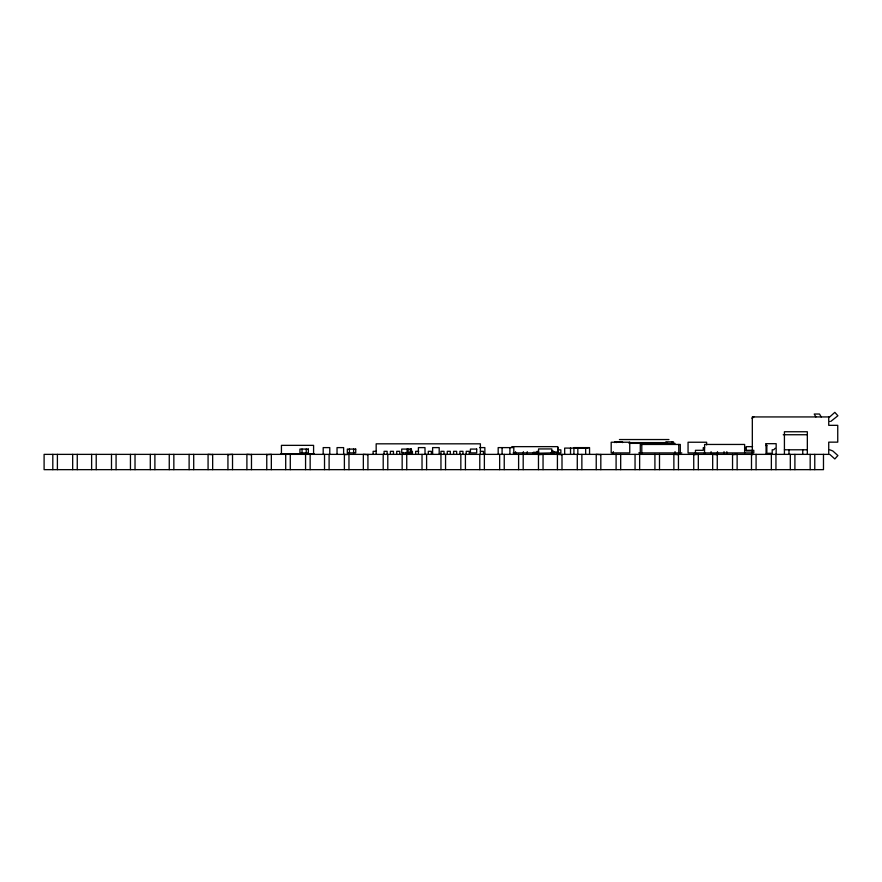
<?xml version="1.0" encoding="UTF-8"?>
<svg xmlns="http://www.w3.org/2000/svg" width="882" height="882" viewBox="0 0 882 882"><rect width="100%" height="100%" fill="white"/><g stroke="black" fill="none" stroke-linecap="round" stroke-linejoin="round"><path stroke-width="1.32" d="M775.245 448.254L773.712 449.787L772.191 449.787L772.191 453.304L766.844 453.304L766.844 445.664L766.072 443.679L776.16 443.679L776.16 448.894M830.855 421.375L837.9 415.753L834.835 412.346L829.742 416.932L752.324 416.932L752.324 454.825M227.942 454.682L232.528 454.373L232.528 469.654M266.761 454.682L271.336 454.373L271.336 469.654M344.388 454.682L348.974 454.373L348.974 469.654M538.472 454.682L543.047 454.373L543.047 469.654M693.737 454.682L698.312 454.373L698.312 469.654M732.545 454.682L737.132 454.373L737.132 469.654M538.571 453.216L551.834 452.907L551.834 448.938L538.571 448.938L538.571 453.216L533.378 453.216L533.378 452.301L537.05 452.301L537.05 451.386L538.571 451.386M829.742 421.519L828.727 421.519L828.727 416.932M783.227 434.738L807.162 434.738M619.418 439.545L668.931 439.545M628.833 442.61L667.398 442.61L667.398 443.37M629.142 443.37L675.039 443.37M766.072 445.664L766.844 445.664M511.803 446.645L557.799 446.645L557.799 452.907M752.589 446.645L746.128 446.645L746.128 450.923L752.589 450.923M479.599 447.615L484.868 447.615L484.868 454.373M704.608 447.714L703.241 447.714L703.241 450.305L695.446 450.305L695.446 452.907M744.629 447.714L746.007 447.714M588.118 448.089L564.667 448.089L564.667 454.373M557.799 449.853L560.864 449.853L560.864 452.907L551.041 452.907M784.418 449.787L807.339 449.787M746.007 450.305L753.801 450.305L753.801 452.907L688.059 452.907L688.059 442.235L706.614 442.235L706.614 444.903M551.834 451.077L553.367 451.077L553.367 451.992L557.038 451.992L557.038 452.907M376.173 451.319L373.119 451.319L373.119 454.373M410.373 451.319L412.412 451.319L412.412 454.373M418.73 451.319L415.676 451.319L415.676 454.373M480.392 451.319L483.446 451.319L483.446 454.373M513.159 452.907L537.513 452.907M638.744 452.907L681.819 452.907M280.586 453.91L314.444 453.91M717.264 454.682L712.678 454.373L712.678 469.654M678.445 454.682L673.87 454.373L673.87 469.654M600.818 454.682L596.232 454.373L596.232 469.654M561.999 454.682L557.413 454.373L557.413 469.654M367.926 454.682L363.34 454.373L363.34 469.654M251.48 454.682L246.894 454.373L246.894 469.654M212.661 454.682L208.075 454.373L208.075 469.654M829.742 449.787L832.806 450.967L837.9 455.553L834.835 458.96L829.742 454.373M821.186 416.932L819.51 414.033L814.218 414.033L815.894 416.932M828.727 422.599L828.727 425.333L837.746 425.333L837.746 442.147L828.727 442.147L828.727 448.894M828.727 449.787L828.727 454.373L44.1 454.373L44.1 469.654L823.479 469.654L823.479 454.373M814.77 454.373L814.77 469.654M810.183 454.373L810.183 469.654M807.339 454.373L807.339 431.75L784.418 431.75L784.418 454.109M802.752 449.787L802.752 454.373M794.903 454.373L794.903 469.654M790.316 454.373L790.316 469.654M788.993 449.787L788.993 454.373M776.16 449.787L776.16 454.373M775.951 454.373L775.951 469.654M771.364 454.373L771.364 469.654M766.072 443.679L766.072 454.373M756.083 454.373L756.083 469.654M751.497 454.373L751.497 469.654M744.629 452.907L744.629 444.451L704.608 444.451L704.531 454.373M732.545 454.373L732.545 469.654M726.845 451.672L726.845 454.373M724.034 451.672L724.034 454.373M717.463 451.672L717.463 454.373M717.264 454.373L717.264 469.654M711.101 451.672L711.101 454.373M693.737 454.373L693.737 469.654M680.298 452.907L680.298 444.451L640.277 444.451L640.277 452.907M678.765 444.451L678.765 452.907M678.445 454.373L678.445 469.654M675.039 451.617L675.039 454.373M673.517 443.37L673.517 441.838L665.877 441.838L665.877 442.61M671.985 441.838L671.985 442.61M659.504 454.373L659.504 469.654M654.918 454.373L654.918 469.654M641.798 444.451L641.798 452.907M639.637 454.373L639.637 469.654M635.051 454.373L635.051 469.654M622.471 442.61L622.471 441.838L614.831 441.838L614.831 442.61M620.685 454.373L620.685 469.654M616.364 441.838L616.364 442.61M616.099 454.373L616.099 469.654M613.31 451.617L613.31 454.373M600.818 454.373L600.818 469.654M589.551 454.373L589.551 447.615L573.917 447.615L573.917 454.373M585.648 447.615L585.648 454.373M581.866 454.373L581.866 469.654M577.831 447.615L577.831 454.373M577.28 454.373L577.28 469.654M570.533 448.089L570.533 454.373M561.999 454.373L561.999 469.654M557.986 447.615L557.986 454.373M554.083 451.672L554.083 454.373M538.472 454.373L538.472 469.654M527.271 451.672L527.271 454.373M523.368 451.672L523.368 454.373M523.191 454.373L523.191 469.654M518.605 454.373L518.605 469.654M515.551 451.672L515.551 454.373M513.809 454.373L513.809 447.615L498.176 447.615L498.176 454.373M509.906 447.615L509.906 454.373M504.239 454.373L504.239 469.654M502.09 447.615L502.09 454.373M499.653 454.373L499.653 469.654M484.372 454.373L484.372 469.654M480.392 454.373L480.392 443.822L376.173 443.822L376.173 454.373M479.786 454.373L479.786 469.654M469.279 454.373L469.279 451.319L466.225 451.319L466.225 454.373M465.42 454.373L465.42 469.654M462.962 454.373L462.962 451.319L459.908 451.319L459.908 454.373M460.834 454.373L460.834 469.654M456.644 454.373L456.644 451.319L453.591 451.319L453.591 454.373M450.327 454.373L450.327 451.319L447.273 451.319L447.273 454.373M445.553 454.373L445.553 469.654M444.01 454.373L444.01 451.319L440.945 451.319L440.967 469.654M439.192 454.373L439.192 447.615L432.621 447.615L432.621 454.373M431.364 454.373L431.364 451.319L428.31 451.319L428.31 454.373M426.601 454.373L426.601 469.654M425.047 454.373L424.981 447.615L418.399 447.615L418.399 454.373M422.026 454.373L422.026 469.654M410.339 449.081L410.339 452.907M409.347 452.334L409.347 454.373M408.179 449.081L408.179 452.907M407.098 449.081L407.098 452.907M406.734 454.373L406.734 469.654M406.084 452.334L406.084 454.373M403.03 452.334L403.03 454.373M402.159 454.373L402.159 469.654M399.767 454.373L399.767 451.319L396.713 451.319L396.713 454.373M393.449 454.373L393.449 451.319L390.395 451.319L390.395 454.373M387.793 454.373L387.793 469.654M387.132 454.373L387.132 451.319L384.078 451.319L384.078 454.373M383.207 454.373L383.207 469.654M367.926 454.373L367.926 469.654M353.616 449.081L353.616 452.907M349.415 449.081L349.415 452.907M344.388 454.373L344.388 469.654M343.616 454.373L343.616 447.615L337.034 447.615L337.034 454.373M329.769 454.373L329.769 447.615L323.187 447.615L323.187 454.373M329.107 454.373L329.107 469.654M324.521 454.373L324.521 469.654M313.584 453.91L313.595 445.355L281.435 445.355L281.435 453.91M310.155 454.373L310.155 469.654M306.241 449.081L306.241 452.907M305.569 454.373L305.569 469.654M302.041 449.081L302.041 452.907M290.288 454.373L290.288 469.654M285.702 454.373L285.702 469.654M266.761 454.373L266.761 469.654M251.48 454.373L251.48 469.654M227.942 454.373L227.942 469.654M212.661 454.373L212.661 469.654M193.709 454.373L193.709 469.654M189.123 454.373L189.123 469.654M173.842 454.373L173.842 469.654M169.256 454.373L169.256 469.654M154.89 454.373L154.89 469.654M150.304 454.373L150.304 469.654M135.023 454.373L135.023 469.654M130.448 454.373L130.448 469.654M116.082 454.373L116.082 469.654M111.496 454.373L111.496 469.654M96.215 454.373L96.215 469.654M91.629 454.373L91.629 469.654M77.263 454.373L77.263 469.654M72.677 454.373L72.677 469.654M57.396 454.373L57.396 469.654M52.81 454.373L52.81 469.654M752.379 418.068L752.324 418.454A1.532 1.532 0 0 1 753.845 416.932L752.379 418.068M629.748 442.235L611.193 442.235L611.193 452.907L629.748 452.907L629.748 442.235M308.336 449.081L299.935 449.081L299.935 452.907L308.336 452.907L308.336 449.081M355.722 449.081L347.31 449.081L347.31 452.907L355.722 452.907L355.722 449.081M411.42 449.081L401.718 449.081L401.718 452.907L411.42 452.907L411.42 449.081M476.688 449.081L470.426 449.081L470.426 452.907L476.688 452.907L476.688 449.081"/></g></svg>
